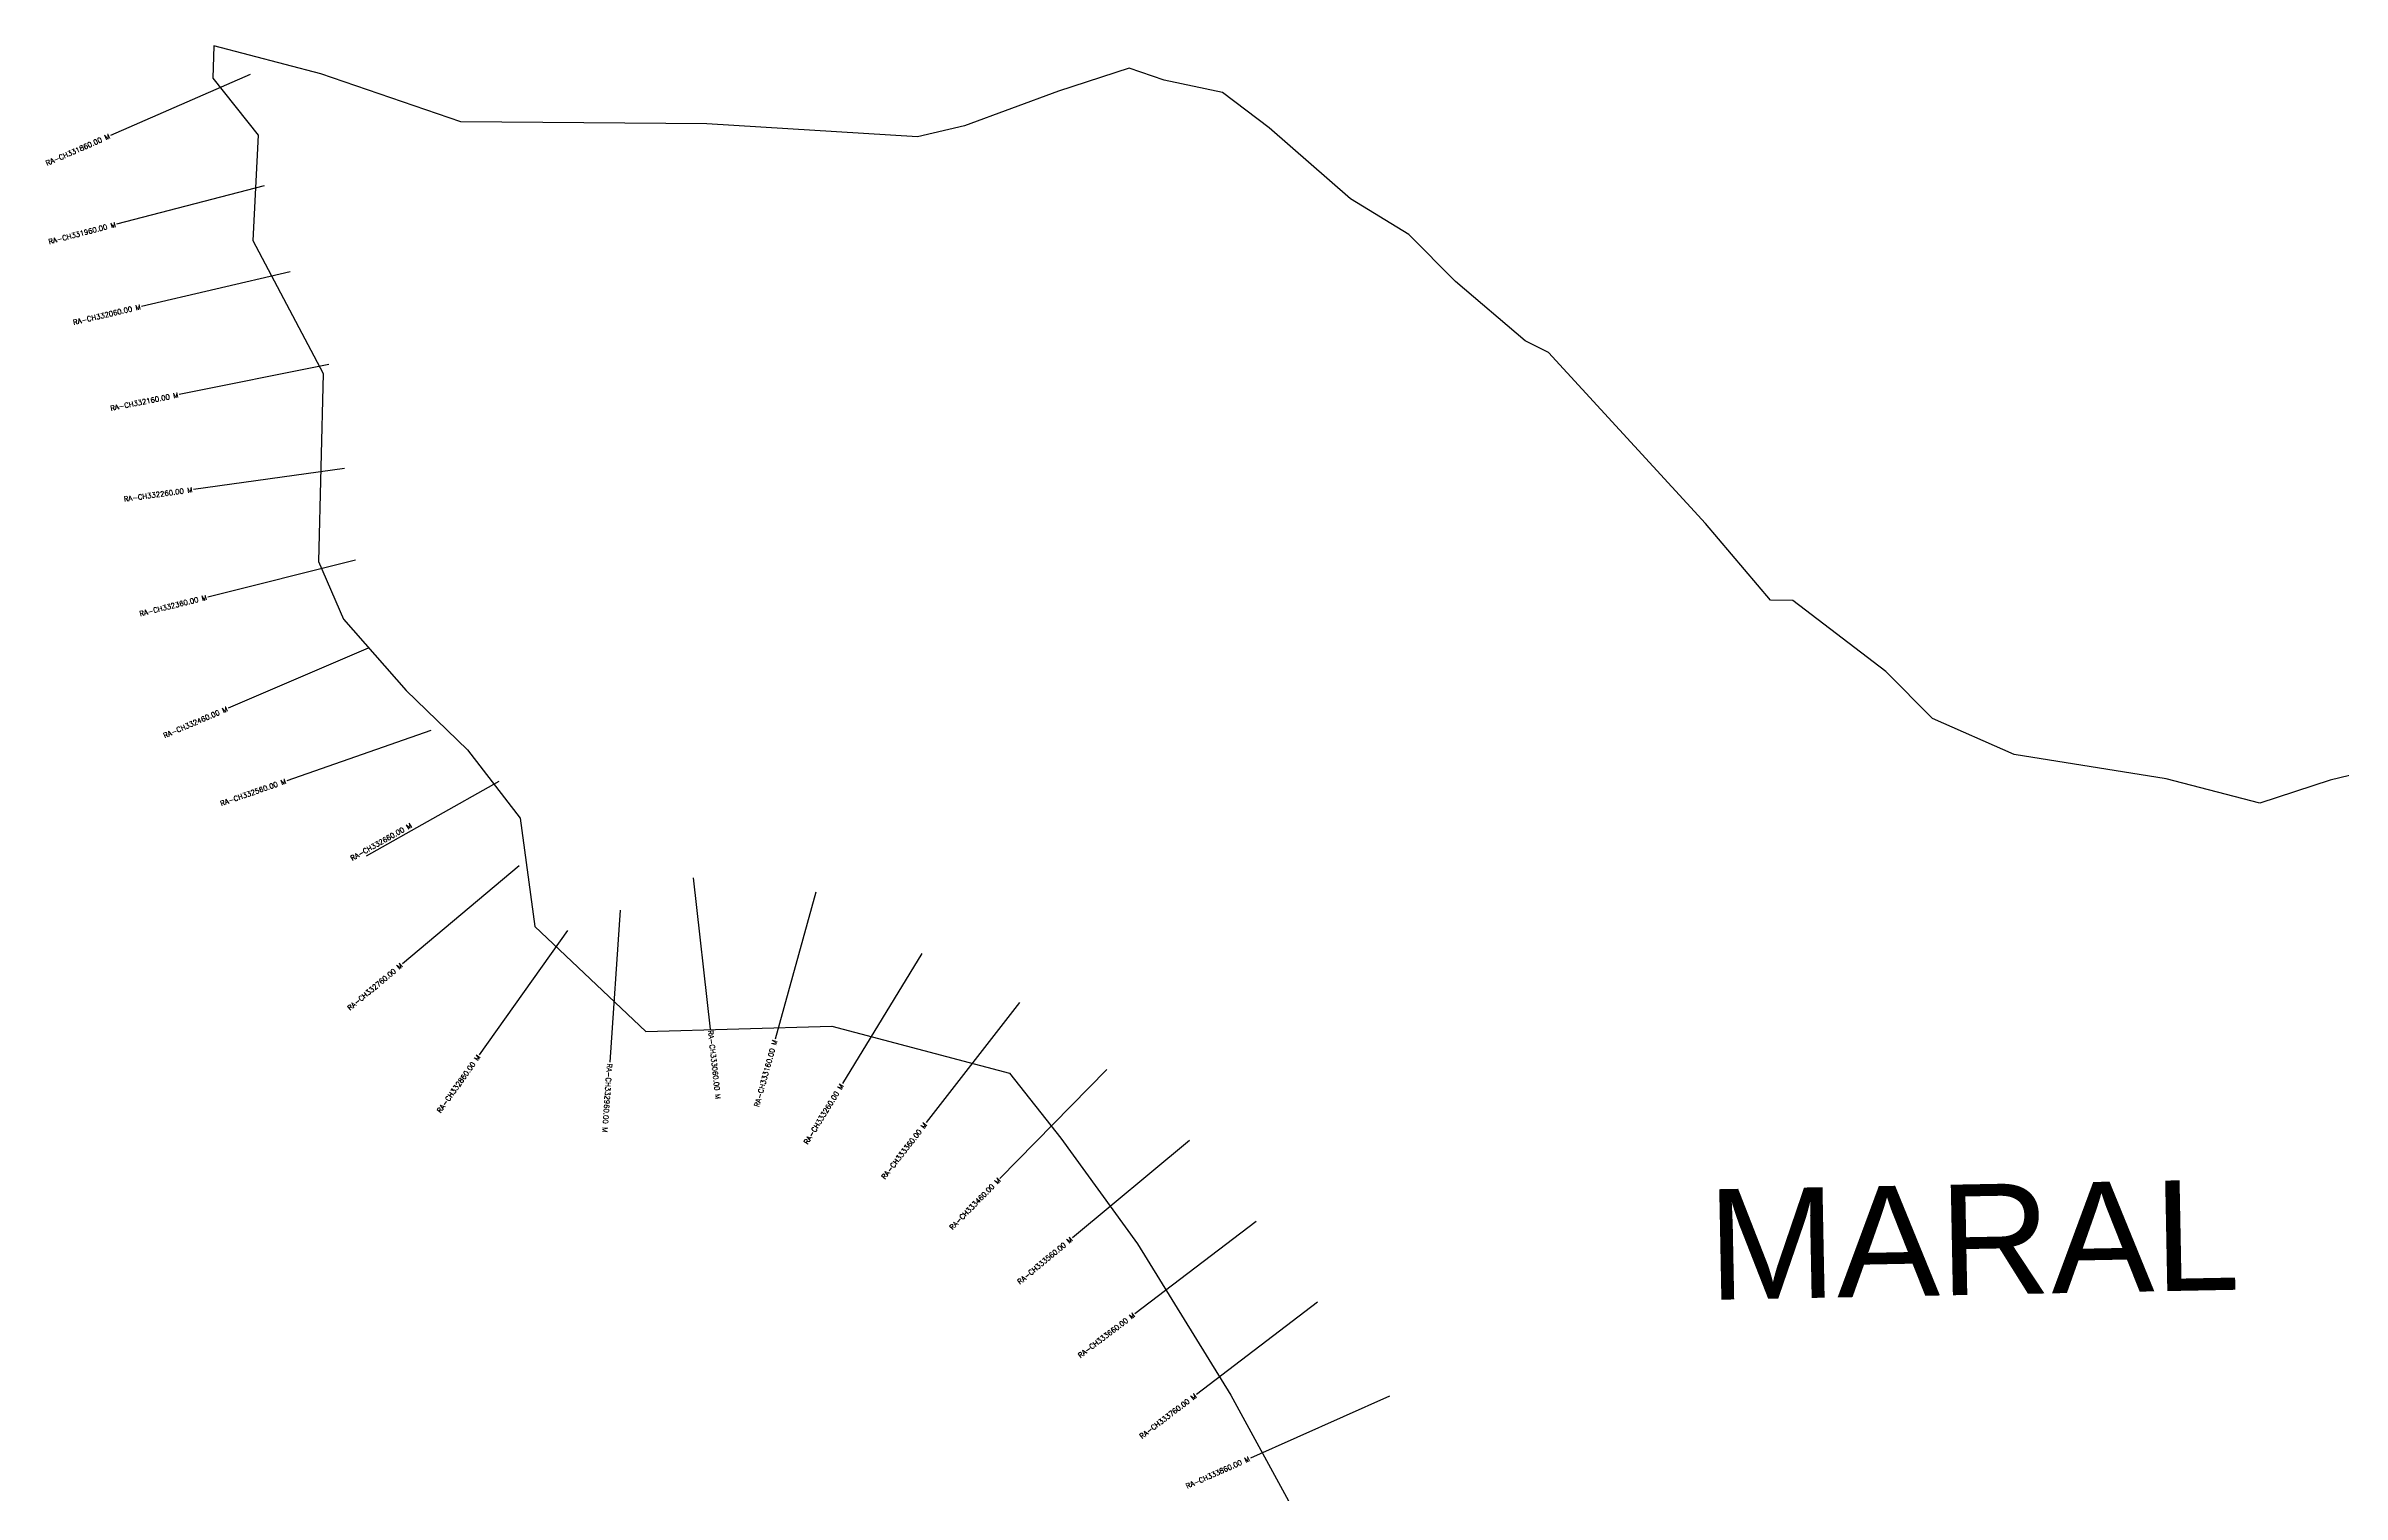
# Model space of a CAD drawing. Header units: metres. Extents: x 288707 to 293226, y 1991203 to 1993467.
# Drawn here: x 288707 to 290967, y 1992042 to 1993467 of the extents above; entities that cross this region are included whole.
import ezdxf
from ezdxf.enums import TextEntityAlignment as Align

# ---------------------------------------------------------------- set-up
doc = ezdxf.new("R2010")
doc.units = ezdxf.units.M
doc.header["$MEASUREMENT"] = 0
for name, color, linetype in [('CS', 134, 'Continuous'), ('CSMark', 6, 'Continuous'), ('VILLAGE BOUNDRY', 10, 'Continuous'), ('VILLAGE NAME', 250, 'Continuous')]:
    doc.layers.add(name, color=color, linetype=linetype)
doc.styles.get("Standard").update_dxf_attribs({"font": 'simplex.shx'})

msp = doc.modelspace()

# ---------------------------------------------------------------- linework, layer by layer
at = {"layer": 'CS'}
for p, q in [((288908.3, 1993439), (288770.8, 1993378.9)), ((288922, 1993329.5), (288776.8, 1993291.7)), ((288947.5, 1993244.7), (288801.4, 1993210.6)), ((288985.6, 1993153.4), (288838.5, 1993123.9)), ((289000.9, 1993051.2), (288852.4, 1993030.6)), ((289012, 1992960.9), (288866.4, 1992924.7)), ((289024.4, 1992874.5), (288886.6, 1992815.3)), ((289085.9, 1992793.3), (288944.2, 1992744)), ((289152.9, 1992743.3), (289022.2, 1992669.6)), ((289173, 1992660.2), (289058, 1992563.9)), ((289344.2, 1992648.4), (289361, 1992499.4)), ((289464.8, 1992634.3), (289424.8, 1992489.8)), ((289272.2, 1992616.6), (289262, 1992466.9)), ((289220.6, 1992596.6), (289133.7, 1992474.3)), ((289569.2, 1992573.8), (289490.9, 1992445.9)), ((289665.3, 1992525.9), (289573.3, 1992407.5)), ((289751, 1992459.8), (289646, 1992352.7)), ((289832.6, 1992390.1), (289717.3, 1992294.2)), ((289898.1, 1992310.4), (289778.7, 1992219.5)), ((289958.6, 1992230.8), (289839.3, 1992140)), ((290029.4, 1992138.5), (289892.4, 1992077.5))]:
    msp.add_line(p, q, dxfattribs=at)
at = {"layer": 'VILLAGE BOUNDRY'}
msp.add_lwpolyline([(291001.1, 1992755.7), (290954.9, 1992744.6), (290885.6, 1992722), (290793.6, 1992745.8), (290643.9, 1992769.9), (290563.5, 1992805.1), (290517.7, 1992851.6), (290426, 1992921.4), (290404.1, 1992921.6), (290340.1, 1992997), (290185.8, 1993165.2), (290162.9, 1993176.9), (290094.1, 1993235.1), (290048.4, 1993281.5), (289991, 1993316.5), (289910.8, 1993386.3), (289865, 1993421.2), (289807.5, 1993433.2), (289773, 1993445), (289703.7, 1993422.4), (289611.2, 1993388.5), (289565, 1993377.4), (289357.6, 1993390.4), (289115.6, 1993392.3), (288977.7, 1993439.4), (288872.5, 1993467), (288871.4, 1993435.2), (288916.1, 1993379.2), (288910.7, 1993275.6), (288980.2, 1993144.6), (288975.3, 1992959.6), (289000.2, 1992903), (289061.8, 1992832.8), (289122.1, 1992774.4), (289173.8, 1992707.2), (289188.2, 1992600.5), (289297.6, 1992497.1), (289480.4, 1992502.6), (289655.5, 1992456.3), (289705.9, 1992392.1), (289781.2, 1992288.4), (289873.1, 1992139.3), (289935.7, 1992024.7)], dxfattribs=at)

# ---------------------------------------------------------------- texts
at = {"layer": 'CSMark'}
for s, rotation, p in [('RA-CH331860.00 M', 23.598, (288769.9, 1993378.5)), ('RA-CH331960.00 M', 14.5894, (288775.8, 1993291.4)), ('RA-CH332060.00 M', 13.1442, (288800.4, 1993210.4)), ('RA-CH332160.00 M', 11.3481, (288837.5, 1993123.7)), ('RA-CH332260.00 M', 7.901, (288851.4, 1993030.4)), ('RA-CH332360.00 M', 13.9317, (288865.5, 1992924.5)), ('RA-CH332460.00 M', 23.2614, (288885.7, 1992814.9)), ('RA-CH332560.00 M', 19.1619, (288943.3, 1992743.7)), ('RA-CH332660.00 M', 29.4238, (289066.8, 1992700.6)), ('RA-CH332760.00 M', 39.9492, (289057.2, 1992563.2)), ('RA-CH332860.00 M', 54.6013, (289133.1, 1992473.5)), ('RA-CH333160.00 M', 74.5499, (289424.6, 1992488.8)), ('RA-CH333260.00 M', 58.5144, (289490.4, 1992445)), ('RA-CH333360.00 M', 52.1658, (289572.7, 1992406.7)), ('RA-CH333460.00 M', 45.5348, (289645.3, 1992352)), ('RA-CH333560.00 M', 39.7379, (289716.5, 1992293.6)), ('RA-CH333660.00 M', 37.271, (289777.9, 1992218.9)), ('RA-CH333760.00 M', 37.271, (289838.5, 1992139.4)), ('RA-CH333860.00 M', 23.991, (289891.5, 1992077.1))]:
    msp.add_text(s, height=5, rotation=rotation, dxfattribs=at).set_placement(p, align=Align.MIDDLE_RIGHT)
for s, rotation, p in [('RA-CH333060.00 M', 276.4374, (289361.1, 1992498.4)), ('RA-CH332960.00 M', 266.0792, (289261.9, 1992465.9))]:
    msp.add_text(s, height=5, rotation=rotation, dxfattribs=at).set_placement(p, align=Align.MIDDLE_LEFT)
at = {"layer": 'VILLAGE NAME', "insert": (290341.3, 1992341.8), "char_height": 108.748, "attachment_point": 1, "rotation": 1.1028}
msp.add_mtext_dynamic_manual_height_columns('{\\fArial|b0|i0|c0|p34;MARAL}', width=1571.314, gutter_width=543.7, heights=[0], dxfattribs=at)

doc.saveas('drawing.dxf')
